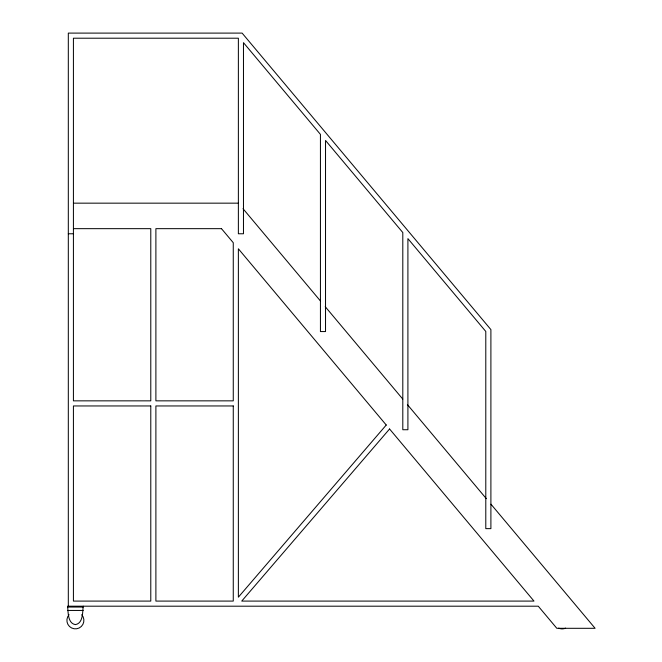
<?xml version="1.0" encoding="UTF-8"?>
<svg xmlns="http://www.w3.org/2000/svg" width="662" height="662" viewBox="0 0 662 662"><rect width="100%" height="100%" fill="white"/><g stroke="black" fill="none" stroke-linecap="round" stroke-linejoin="round"><path stroke-width="0.99" d="M73.465 203.16L238.37 203.16M73.416 228.663L150.787 228.663L150.787 400.849L73.416 400.849L73.416 38.206L238.37 38.206L238.37 233.769L243.467 233.769L243.467 42.658L320.433 134.378L320.433 331.563L325.53 331.563L325.53 140.46L402.802 232.544L402.802 429.737L407.908 429.737L407.908 238.626L485.792 331.455L485.792 528.64L490.898 528.64L490.898 329.593L242.11 33.1L68.31 33.1L68.31 606.193M68.31 233.769L73.416 233.769M67.607 607.046L83.189 607.046M67.607 610.447L83.189 610.447M243.012 208.687L320.573 301.127M325.216 306.655L402.777 399.095M407.42 404.623L486.338 498.676M490.981 504.212L595.105 628.304L556.816 628.304L538.264 606.193L67.607 606.193C68.244 612.276 67.623 623.347 75.394 624.614C83.164 623.356 82.551 612.267 83.189 606.193M565.621 628.155A8.507 8.507 0 0 1 558.67 628.155M81.724 614.684A8.507 8.507 0 0 1 81.302 626.484A8.507 8.507 0 0 1 69.493 626.484A8.507 8.507 0 0 1 69.071 614.684M386.244 425.021L238.37 597.174L238.37 248.796L386.244 425.021M389.57 428.984L241.729 601.088L533.986 601.088L389.57 428.984M221.48 228.663L155.893 228.663L155.893 400.849L233.264 400.849L233.264 242.714L221.48 228.663M150.787 405.955L73.416 405.955L73.416 601.088L150.787 601.088L150.787 405.955M233.264 405.955L155.893 405.955L155.893 601.088L233.264 601.088L233.264 405.955"/></g></svg>
